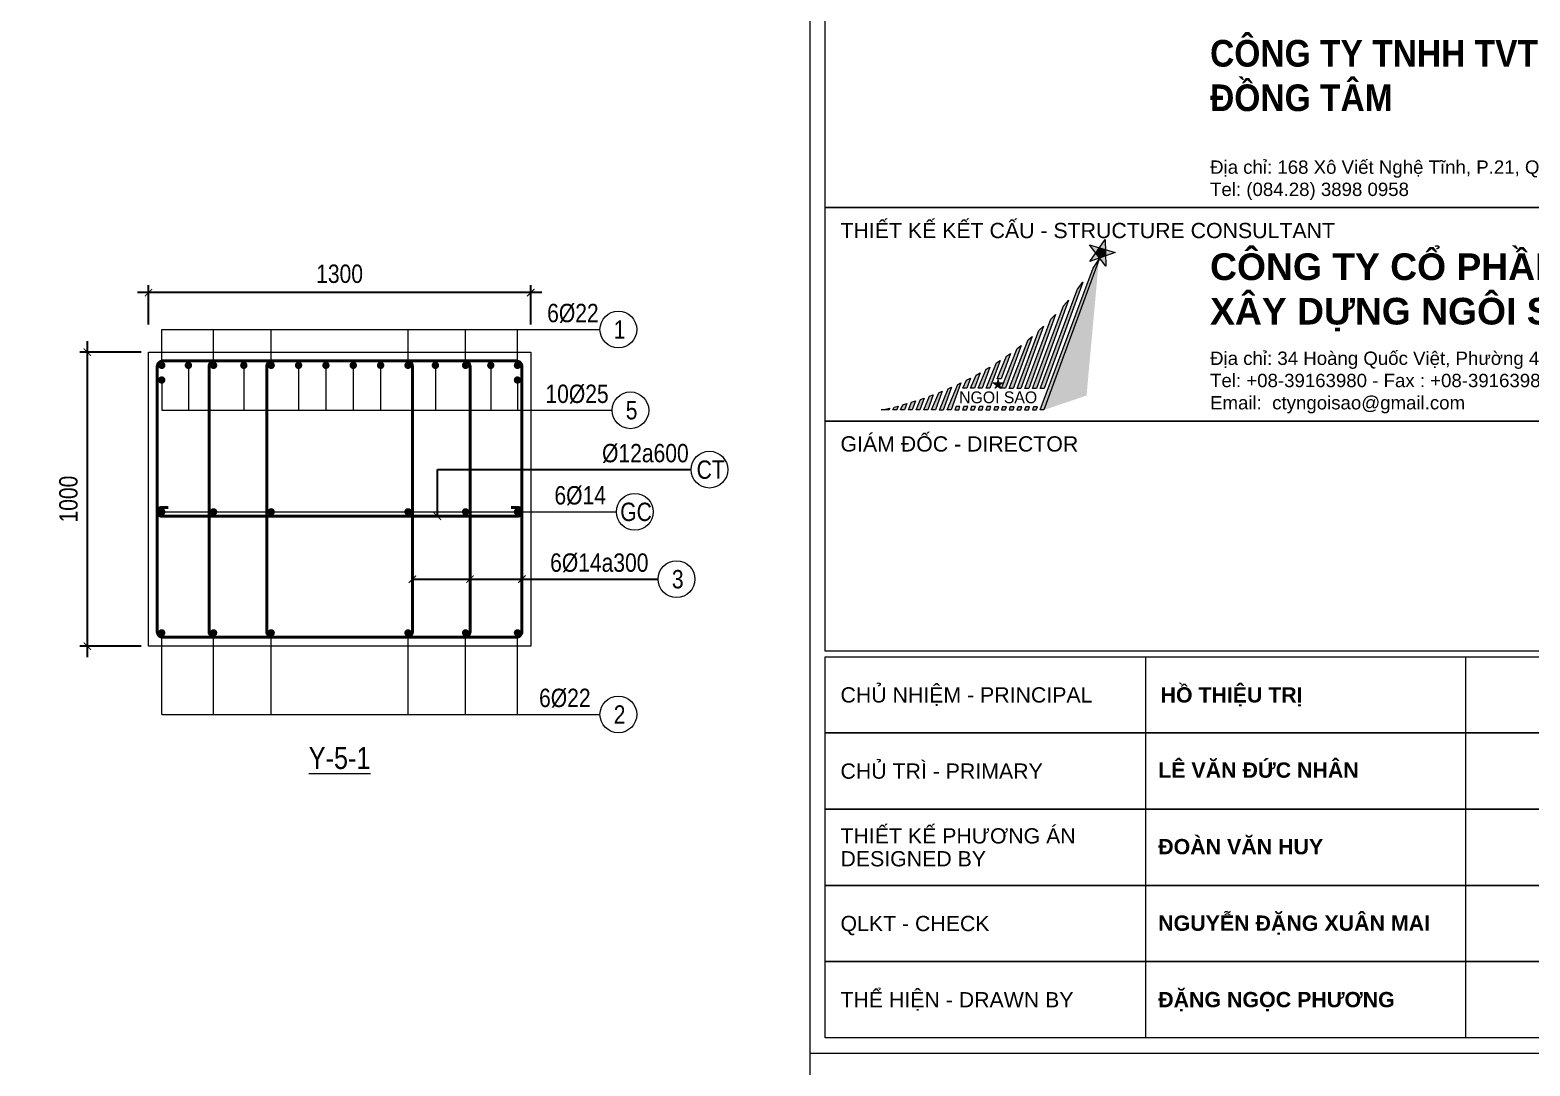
# Model space of a CAD drawing. Header units: millimetres. Extents: x 3014920 to 3563667, y -1638653 to -1356471.
# Drawn here: x 3077362 to 3082463, y -1616478 to -1612954 of the extents above; entities that cross this region are included whole.
import ezdxf
from ezdxf.enums import TextEntityAlignment as Align
from ezdxf.xclip import XClip

# ---------------------------------------------------------------- set-up
doc = ezdxf.new("R2010")
doc.units = ezdxf.units.MM
doc.header["$MEASUREMENT"] = 0
doc.header["$XCLIPFRAME"] = 0
doc.header["$PDMODE"] = 2
doc.linetypes.add('HIDDEN', pattern=[0.375, 0.25, -0.125])
doc.layers.get('0').update_dxf_attribs({"lineweight": 9})
doc.layers.get('Defpoints').update_dxf_attribs({"color": 10, "lineweight": 0})
for name, color, linetype, lineweight in [('CDAI', 21, 'Continuous', 40), ('CTHEP', 50, 'Continuous', 50), ('DBAO', 90, 'Continuous', 13), ('DGIONG', 130, 'Continuous', 13), ('DMo', 9, 'HIDDEN', 9), ('KTH', 154, 'Continuous', 9), ('Net khuat', 8, 'HIDDEN', 13), ('TEXT', 7, 'Continuous', 15)]:
    doc.layers.add(name, color=color, linetype=linetype, lineweight=lineweight)
doc.layers.add('CHG_XX_Khung ten$0$A1 BORDER$0$DGIONG', color=7, linetype='Continuous', lineweight=13, true_color=0x29ffff)
doc.layers.add('CHG_XX_Khung ten$0$A1 BORDER$0$STICK', color=7, linetype='Continuous', lineweight=9, true_color=0xe60000)
doc.styles.add('CHG_XX_Khung ten$0$A1 BORDER$0$ARIAL', font='arial.ttf')
doc.styles.add('CHG_XX_Khung ten$0$A1 BORDER$0$Arial - Bold', font='arialbd.ttf', dxfattribs={"height": 2.5})
doc.styles.add('CHG_XX_Khung ten$0$A1 BORDER$0$Star-AvoBold', font='VAVOB_0.TTF')
doc.styles.add('CHG_XX_Khung ten$0$Arial - Bold', font='arialbd.ttf')
doc.styles.add('CHG_XX_Khung ten$0$title block pccc$0$ARIAL', font='arial.ttf')
doc.styles.add('CHG_XX_Khung ten$0$title block pccc$0$Arial - Bold', font='arialbd.ttf', dxfattribs={"height": 2.5})
doc.styles.add('Star-HelCon', font='VHELVCN_0.TTF')
doc.styles.add('TTP-HelCon', font='VHELVCN_0.TTF')
doc.dimstyles.new('TTP-25', dxfattribs={"dimscale": 25, "dimtxt": 2.5, "dimasz": 1, "dimexe": 1, "dimexo": 1, "dimgap": 0.09, "dimtad": 0, "dimdec": 4, "dimrnd": 1, "dimzin": 9, "dimdsep": 46, "dimtxsty": 'TTP-HelCon', "dimblk": 'ARCHTICK', "dimcen": 0.09, "dimdle": 1.5, "dimclrd": 256, "dimclre": 256, "dimclrt": 7, "dimadec": 0, "dimazin": 0, "dimtfac": 1, "dimtdec": 4, "dimtmove": 0, "dimatfit": 3, "dimldrblk": 'ARCHTICK', "dimfxl": 1, "dimtvp": 1, "dimtolj": 1, "dimtzin": 0, "dimarcsym": 0})

# ---------------------------------------------------------------- blocks, each defined once
blk = doc.blocks.new('_ArchTick')
at = {"color": 0, "linetype": 'ByBlock', "const_width": 0.15}
blk.add_lwpolyline([(-0.5, -0.5), (0.5, 0.5)], dxfattribs=at)
blk = doc.blocks.new('*D404')
at = {"layer": 'Defpoints', "color": 0, "transparency": 16777216}
for p in [(43975, 574), (43975, 300), (46175, 300)]:
    blk.add_point(p, dxfattribs=at)
at = {"layer": 'KTH', "lineweight": -2, "transparency": 16777216}
for p, q in [((46212.5, 574), (43937.5, 574)), ((43975, 325), (43975, 599)), ((46175, 325), (46175, 599))]:
    blk.add_line(p, q, dxfattribs=at)
at = {"layer": 'KTH', "lineweight": -2, "transparency": 16777216, "xscale": 25, "yscale": 25, "zscale": 25, "rotation": 180}
blk.add_blockref('_ArchTick', (43975, 574), dxfattribs=at)
at = {"layer": 'KTH', "lineweight": -2, "transparency": 16777216, "xscale": 25, "yscale": 25, "zscale": 25}
blk.add_blockref('_ArchTick', (46175, 574), dxfattribs=at)
at = {"layer": 'KTH', "color": 7, "transparency": 16777216, "insert": (45075, 637.8), "char_height": 62.5, "attachment_point": 5, "style": 'TTP-HelCon'}
blk.add_mtext('\\A1;2200', dxfattribs=at)
blk = doc.blocks.new('*D416')
at = {"layer": 'Defpoints', "color": 0, "transparency": 16777216}
for p in [(44825, -550), (47425, -550), (47425, -747.1)]:
    blk.add_point(p, dxfattribs=at)
at = {"layer": 'KTH', "lineweight": -2, "transparency": 16777216}
for p, q in [((44825, -575), (44825, -772.1)), ((47425, -575), (47425, -772.1)), ((44787.5, -747.1), (47462.5, -747.1))]:
    blk.add_line(p, q, dxfattribs=at)
at = {"layer": 'KTH', "lineweight": -2, "transparency": 16777216, "xscale": 25, "yscale": 25, "zscale": 25, "rotation": 180}
blk.add_blockref('_ArchTick', (44825, -747.1), dxfattribs=at)
at = {"layer": 'KTH', "lineweight": -2, "transparency": 16777216, "xscale": 25, "yscale": 25, "zscale": 25}
blk.add_blockref('_ArchTick', (47425, -747.1), dxfattribs=at)
at = {"layer": 'KTH', "color": 7, "transparency": 16777216, "insert": (46125, -677.2), "char_height": 62.5, "attachment_point": 5, "style": 'TTP-HelCon'}
blk.add_mtext('\\A1;6Þ14a250-3', dxfattribs=at)
blk = doc.blocks.new('*D423')
at = {"layer": 'Defpoints', "color": 0, "transparency": 16777216}
for p in [(44775, -1600), (47425, -1625), (44775, -1901)]:
    blk.add_point(p, dxfattribs=at)
at = {"layer": 'KTH', "lineweight": -2, "transparency": 16777216}
for p, q in [((44775, -1625), (44775, -1926)), ((47425, -1650), (47425, -1926)), ((47462.5, -1901), (44737.5, -1901))]:
    blk.add_line(p, q, dxfattribs=at)
at = {"layer": 'KTH', "lineweight": -2, "transparency": 16777216, "xscale": 25, "yscale": 25, "zscale": 25, "rotation": 180}
blk.add_blockref('_ArchTick', (44775, -1901), dxfattribs=at)
at = {"layer": 'KTH', "lineweight": -2, "transparency": 16777216, "xscale": 25, "yscale": 25, "zscale": 25}
blk.add_blockref('_ArchTick', (47425, -1901), dxfattribs=at)
at = {"layer": 'KTH', "color": 7, "transparency": 16777216, "insert": (46100, -1837.2), "char_height": 62.5, "attachment_point": 5, "style": 'TTP-HelCon'}
blk.add_mtext('\\A1;2650', dxfattribs=at)
blk = doc.blocks.new('*D424')
at = {"layer": 'Defpoints', "color": 0, "transparency": 16777216}
for p in [(44775, -1600), (55925, -1600), (44775, -2101)]:
    blk.add_point(p, dxfattribs=at)
at = {"layer": 'KTH', "lineweight": -2, "transparency": 16777216}
for p, q in [((44775, -1625), (44775, -2126)), ((55925, -1625), (55925, -2126)), ((55962.5, -2101), (44737.5, -2101))]:
    blk.add_line(p, q, dxfattribs=at)
at = {"layer": 'KTH', "lineweight": -2, "transparency": 16777216, "xscale": 25, "yscale": 25, "zscale": 25, "rotation": 180}
blk.add_blockref('_ArchTick', (44775, -2101), dxfattribs=at)
at = {"layer": 'KTH', "lineweight": -2, "transparency": 16777216, "xscale": 25, "yscale": 25, "zscale": 25}
blk.add_blockref('_ArchTick', (55925, -2101), dxfattribs=at)
at = {"layer": 'KTH', "color": 7, "transparency": 16777216, "insert": (50350, -2037.2), "char_height": 62.5, "attachment_point": 5, "style": 'TTP-HelCon'}
blk.add_mtext('\\A1;11150', dxfattribs=at)
blk = doc.blocks.new('*D47')
at = {"layer": 'Defpoints', "color": 0, "ltscale": 500, "transparency": 16777216}
for p in [(3077764.5, -1614049.4), (3077556.3, -1615049.4), (3077764.5, -1615049.4)]:
    blk.add_point(p, dxfattribs=at)
at = {"layer": 'KTH', "lineweight": -2, "ltscale": 500, "transparency": 16777216}
for p, q in [((3077556.3, -1614011.9), (3077556.3, -1615086.9)), ((3077739.5, -1614049.4), (3077531.3, -1614049.4)), ((3077739.5, -1615049.4), (3077531.3, -1615049.4))]:
    blk.add_line(p, q, dxfattribs=at)
at = {"layer": 'KTH', "lineweight": -2, "ltscale": 500, "transparency": 16777216, "xscale": 25, "yscale": 25, "zscale": 25}
for p, rotation in [((3077556.3, -1614049.4), 90), ((3077556.3, -1615049.4), 270)]:
    blk.add_blockref('_ArchTick', p, dxfattribs=dict(at, rotation=rotation))
at = {"layer": 'KTH', "color": 7, "ltscale": 500, "transparency": 16777216, "insert": (3077492.5, -1614549.4), "char_height": 62.5, "attachment_point": 5, "rotation": 90, "style": 'TTP-HelCon'}
blk.add_mtext('\\A1;1000', dxfattribs=at)
blk = doc.blocks.new('*D48')
at = {"layer": 'Defpoints', "color": 0, "ltscale": 500, "transparency": 16777216}
for p in [(3077764.5, -1613847.2), (3077764.5, -1613980.4), (3079064.5, -1613980.4)]:
    blk.add_point(p, dxfattribs=at)
at = {"layer": 'KTH', "lineweight": -2, "ltscale": 500, "transparency": 16777216}
for p, q in [((3079102, -1613847.2), (3077727, -1613847.2)), ((3077764.5, -1613955.4), (3077764.5, -1613822.2)), ((3079064.5, -1613955.4), (3079064.5, -1613822.2))]:
    blk.add_line(p, q, dxfattribs=at)
at = {"layer": 'KTH', "lineweight": -2, "ltscale": 500, "transparency": 16777216, "xscale": 25, "yscale": 25, "zscale": 25, "rotation": 180}
blk.add_blockref('_ArchTick', (3077764.5, -1613847.2), dxfattribs=at)
at = {"layer": 'KTH', "lineweight": -2, "ltscale": 500, "transparency": 16777216, "xscale": 25, "yscale": 25, "zscale": 25}
blk.add_blockref('_ArchTick', (3079064.5, -1613847.2), dxfattribs=at)
at = {"layer": 'KTH', "color": 7, "ltscale": 500, "transparency": 16777216, "insert": (3078414.5, -1613783.3), "char_height": 62.5, "attachment_point": 5, "style": 'TTP-HelCon'}
blk.add_mtext('\\A1;1300', dxfattribs=at)
blk = doc.blocks.new('*D2605')
at = {"layer": 'Defpoints', "color": 0, "transparency": 16777216}
for p in [(19925, 574), (19925, 300), (25975, 300)]:
    blk.add_point(p, dxfattribs=at)
at = {"layer": 'KTH', "lineweight": -2, "transparency": 16777216}
for p, q in [((26012.5, 574), (19887.5, 574)), ((19925, 325), (19925, 599)), ((25975, 325), (25975, 599))]:
    blk.add_line(p, q, dxfattribs=at)
at = {"layer": 'KTH', "lineweight": -2, "transparency": 16777216, "xscale": 25, "yscale": 25, "zscale": 25, "rotation": 180}
blk.add_blockref('_ArchTick', (19925, 574), dxfattribs=at)
at = {"layer": 'KTH', "lineweight": -2, "transparency": 16777216, "xscale": 25, "yscale": 25, "zscale": 25}
blk.add_blockref('_ArchTick', (25975, 574), dxfattribs=at)
at = {"layer": 'KTH', "color": 7, "transparency": 16777216, "insert": (22950, 637.8), "char_height": 62.5, "attachment_point": 5, "style": 'TTP-HelCon'}
blk.add_mtext('\\A1;6050', dxfattribs=at)
blk = doc.blocks.new('2Y-7')
at = {"layer": 'CTHEP'}
for p, q in [((43821.41112, -489.99789), (53.4545, -489.99789)), ((43821.41112, -949.99789), (53.4545, -949.99789)), ((43821.41112, -1409.99789), (53.4545, -1409.99789))]:
    blk.add_line(p, q, dxfattribs=at)
for points in [[(30, -529.99859), (30, -30), (43870.00002, -30)], [(30, -1870), (35469.73058, -1870)]]:
    blk.add_lwpolyline(points, dxfattribs=at)
blk = doc.blocks.new('CHG_XX_Khung ten')
at = {"layer": 'CHG_XX_Khung ten$0$A1 BORDER$0$DGIONG'}
h = blk.add_hatch(color=256, dxfattribs=at)
h.paths.add_polyline_path([(724.94, 283.19), (724.15, 281.97), (717.19, 263.38), (717.7, 263.38)])
h.paths.add_polyline_path([(722.81, 280.17), (722.1, 279.22), (717.21, 266.21), (717.72, 266.21)], flags=17)
h.paths.add_polyline_path([(720.93, 277.8), (720.27, 277.04), (716.19, 266.22), (716.7, 266.22)])
h.paths.add_polyline_path([(719.23, 275.93), (718.6, 275.29), (715.18, 266.22), (715.69, 266.22)])
h.paths.add_polyline_path([(717.65, 274.38), (717.03, 273.81), (714.16, 266.22), (714.67, 266.22)])
h.paths.add_polyline_path([(716.14, 273.03), (715.61, 272.59), (713.15, 266.22), (713.66, 266.22)])
h.paths.add_polyline_path([(714.69, 271.86), (714.17, 271.45), (712.13, 266.23), (712.64, 266.23)])
h.paths.add_polyline_path([(713.29, 270.81), (712.76, 270.43), (711.57, 267.46), (712.07, 267.47)])
h.paths.add_polyline_path([(710.1, 266.23), (710.61, 266.24), (711.93, 269.87), (711.48, 269.56)])
h.paths.add_polyline_path([(710.61, 269.02), (710.13, 268.73), (709.08, 266.24), (709.59, 266.24)])
h.paths.add_polyline_path([(709.31, 268.26), (708.82, 267.97), (708.07, 266.24), (708.58, 266.24)])
h.paths.add_polyline_path([(708.04, 267.56), (707.54, 267.3), (707.05, 266.25), (707.56, 266.25)])
h.paths.add_polyline_path([(716.84, 263.8), (716.33, 263.8), (716.18, 263.38), (716.69, 263.38)])
h.paths.add_polyline_path([(715.67, 263.39), (715.82, 263.8), (715.32, 263.8), (715.16, 263.39)])
h.paths.add_polyline_path([(714.15, 263.39), (714.65, 263.39), (714.8, 263.8), (714.3, 263.8)])
h.paths.add_polyline_path([(713.13, 263.39), (713.64, 263.4), (713.79, 263.81), (713.28, 263.81)])
h.paths.add_polyline_path([(712.77, 263.81), (712.27, 263.81), (712.11, 263.39), (712.62, 263.4)])
h.paths.add_polyline_path([(711.25, 263.81), (711.1, 263.4), (711.61, 263.4), (711.76, 263.81)])
h.paths.add_polyline_path([(710.59, 263.4), (710.74, 263.82), (710.24, 263.82), (710.08, 263.4)])
h.paths.add_polyline_path([(709.73, 263.82), (709.22, 263.82), (709.07, 263.41), (709.57, 263.41)])
h.paths.add_polyline_path([(708.71, 263.82), (708.21, 263.82), (708.05, 263.41), (708.56, 263.41)])
h.paths.add_polyline_path([(707.54, 263.41), (707.69, 263.83), (707.19, 263.83), (707.03, 263.41)])
h.paths.add_polyline_path([(706.68, 263.83), (706.17, 263.83), (706.02, 263.42), (706.53, 263.42)])
h.paths.add_polyline_path([(705, 263.42), (705.51, 263.42), (706.79, 266.93), (706.4, 266.74)])
h.paths.add_polyline_path([(703.97, 263.37), (704.48, 263.37), (705.57, 266.36), (705.14, 266.17)])
h.paths.add_polyline_path([(704.36, 265.84), (703.91, 265.65), (702.96, 263.38), (703.46, 263.38)])
h.paths.add_polyline_path([(703.17, 265.37), (702.69, 265.19), (701.94, 263.38), (702.45, 263.38)])
h.paths.add_polyline_path([(702, 264.94), (701.5, 264.77), (700.92, 263.38), (701.43, 263.38)])
h.paths.add_polyline_path([(700.84, 264.56), (700.33, 264.4), (699.91, 263.39), (700.42, 263.39)])
h.paths.add_polyline_path([(699.7, 264.21), (699.18, 264.06), (698.89, 263.39), (699.4, 263.39)])
h.paths.add_polyline_path([(698.57, 263.9), (698.04, 263.77), (697.87, 263.38), (698.38, 263.39)])
h.paths.add_polyline_path([(697.37, 263.39), (697.45, 263.63), (696.91, 263.51), (696.35, 263.38)])
blk.add_hatch(color=256, dxfattribs=at).paths.add_polyline_path([(724.92, 283.21), (717.68, 263.38), (723.28, 265.27)])
at = {"layer": 'CHG_XX_Khung ten$0$A1 BORDER$0$STICK'}
for points in [[(723.71, 282.88), (725.74, 285.75), (725.8, 282.26), (723.67, 285.06), (727.02, 284.03)], [(725.76, 284.41), (724.96, 284.66), (724.49, 283.98), (724.99, 283.32), (725.77, 283.6)], [(711.25, 266.22), (711.64, 267.39), (712.01, 266.22), (711.02, 266.95), (712.24, 266.93)], [(711.87, 266.67), (711.78, 266.94), (711.49, 266.94), (711.4, 266.67), (711.63, 266.5)]]:
    blk.add_hatch(color=256, dxfattribs=at).paths.add_polyline_path(points)
for p, q in [((687, 577), (687, 17)), ((687, 179), (824, 179))]:
    blk.add_line(p, q)
at = {"color": 9, "linetype": 'Continuous'}
for p, q in [((731, 231), (731, 181)), ((773, 231), (773, 181))]:
    blk.add_line(p, q, dxfattribs=at)
at = {"linetype": 'Continuous'}
for points in [[(689, 317.93), (822, 317.93), (822, 289.93), (689, 289.93)], [(689, 289.93), (822, 289.93), (822, 261.93), (689, 261.93)]]:
    blk.add_lwpolyline(points, close=True, dxfattribs=at)
at = {"color": 9, "linetype": 'Continuous'}
for points in [[(689, 261.93), (822, 261.93), (822, 231.73), (689, 231.73)], [(822, 221), (689, 221), (689, 231), (822, 231)], [(822, 211), (689, 211), (689, 221), (822, 221)], [(822, 201), (689, 201), (689, 211), (822, 211)], [(822, 191), (689, 191), (689, 201), (822, 201)], [(822, 181), (689, 181), (689, 191), (822, 191)]]:
    blk.add_lwpolyline(points, close=True, dxfattribs=at)
blk.add_lwpolyline([(822, 211), (689, 211), (822, 211)], dxfattribs=at)
at = {"layer": 'CHG_XX_Khung ten$0$A1 BORDER$0$DGIONG'}
for points in [[(724.94, 283.19), (717.7, 263.38), (717.19, 263.38), (724.15, 281.97), (724.94, 283.19)], [(722.81, 280.17), (717.72, 266.21), (717.21, 266.21), (722.1, 279.22), (722.81, 280.17)], [(720.93, 277.8), (716.7, 266.22), (716.19, 266.22), (720.27, 277.04), (720.93, 277.8)], [(719.23, 275.93), (715.69, 266.22), (715.18, 266.22), (718.6, 275.29), (719.23, 275.93)], [(717.65, 274.38), (714.67, 266.22), (714.16, 266.22), (717.03, 273.81), (717.65, 274.38)], [(714.69, 271.86), (712.64, 266.23), (712.13, 266.23), (714.17, 271.45), (714.69, 271.86)], [(716.14, 273.03), (713.66, 266.22), (713.15, 266.22), (715.61, 272.59), (716.14, 273.03)], [(711.93, 269.87), (710.61, 266.24), (710.1, 266.23), (711.48, 269.56), (711.93, 269.87)], [(713.29, 270.81), (712.07, 267.47), (711.57, 267.46), (712.76, 270.43), (713.29, 270.81)], [(709.31, 268.26), (708.58, 266.24), (708.07, 266.24), (708.82, 267.97), (709.31, 268.26)], [(710.61, 269.02), (709.59, 266.24), (709.08, 266.24), (710.13, 268.73), (710.61, 269.02)], [(704.36, 265.84), (703.46, 263.38), (702.96, 263.38), (703.91, 265.65), (704.36, 265.84)], [(705.57, 266.36), (704.48, 263.37), (703.97, 263.37), (705.14, 266.17), (705.57, 266.36)], [(706.79, 266.93), (705.51, 263.42), (705, 263.42), (706.4, 266.74), (706.79, 266.93)], [(708.04, 267.56), (707.56, 266.25), (707.05, 266.25), (707.54, 267.3), (708.04, 267.56)], [(698.57, 263.9), (698.38, 263.39), (697.87, 263.38), (698.04, 263.77), (698.57, 263.9)], [(699.7, 264.21), (699.4, 263.39), (698.89, 263.39), (699.18, 264.06), (699.7, 264.21)], [(700.84, 264.56), (700.42, 263.39), (699.91, 263.39), (700.33, 264.4), (700.84, 264.56)], [(702, 264.94), (701.43, 263.38), (700.92, 263.38), (701.5, 264.77), (702, 264.94)], [(703.17, 265.37), (702.45, 263.38), (701.94, 263.38), (702.69, 265.19), (703.17, 265.37)], [(697.45, 263.63), (697.37, 263.39), (696.35, 263.38), (696.91, 263.51), (697.45, 263.63)]]:
    blk.add_lwpolyline(points, dxfattribs=at)
for points in [[(706.53, 263.42), (706.68, 263.83), (706.17, 263.83), (706.02, 263.42)], [(707.54, 263.41), (707.69, 263.83), (707.19, 263.83), (707.03, 263.41)], [(708.56, 263.41), (708.71, 263.82), (708.21, 263.82), (708.05, 263.41)], [(709.57, 263.41), (709.73, 263.82), (709.22, 263.82), (709.07, 263.41)], [(710.59, 263.4), (710.74, 263.82), (710.24, 263.82), (710.08, 263.4)], [(711.61, 263.4), (711.76, 263.81), (711.25, 263.81), (711.1, 263.4)], [(712.62, 263.4), (712.77, 263.81), (712.27, 263.81), (712.11, 263.39)], [(713.64, 263.4), (713.79, 263.81), (713.28, 263.81), (713.13, 263.39)], [(714.65, 263.39), (714.8, 263.8), (714.3, 263.8), (714.15, 263.39)], [(715.67, 263.39), (715.82, 263.8), (715.32, 263.8), (715.16, 263.39)], [(716.69, 263.38), (716.84, 263.8), (716.33, 263.8), (716.18, 263.38)]]:
    blk.add_lwpolyline(points, close=True, dxfattribs=at)
at = {"layer": 'CHG_XX_Khung ten$0$A1 BORDER$0$STICK'}
for p, q in [((723.71, 282.88), (725.74, 285.75)), ((725.74, 285.75), (725.8, 282.26)), ((723.67, 285.06), (727.02, 284.03)), ((725.8, 282.26), (723.67, 285.06)), ((727.02, 284.03), (723.71, 282.88)), ((711.02, 266.95), (712.24, 266.93)), ((712.01, 266.22), (711.02, 266.95)), ((712.24, 266.93), (711.25, 266.22)), ((711.64, 267.39), (712.01, 266.22))]:
    blk.add_line(p, q, dxfattribs=at)
for s, height, style, p in [('THIẾT KẾ KẾT CẤU - STRUCTURE CONSULTANT', 2, 'CHG_XX_Khung ten$0$A1 BORDER$0$ARIAL', (691, 286.93)), ('GIÁM ĐỐC - DIRECTOR', 2, 'CHG_XX_Khung ten$0$title block pccc$0$ARIAL', (691, 258.93)), ('CHỦ NHIỆM - PRINCIPAL', 2, 'CHG_XX_Khung ten$0$title block pccc$0$ARIAL', (691, 226)), ('HỒ THIỆU TRỊ', 2, 'CHG_XX_Khung ten$0$title block pccc$0$Arial - Bold', (733, 226)), ('CHỦ TRÌ - PRIMARY', 2, 'CHG_XX_Khung ten$0$title block pccc$0$ARIAL', (691, 216)), ('LÊ VĂN ĐỨC NHÂN', 2.0073, 'CHG_XX_Khung ten$0$Arial - Bold', (732.68, 216.13)), ('THIẾT KẾ PHƯƠNG ÁN', 2, 'CHG_XX_Khung ten$0$title block pccc$0$ARIAL', (691, 207.5)), ('ĐOÀN VĂN HUY', 2.0073, 'CHG_XX_Khung ten$0$Arial - Bold', (732.68, 206.09)), ('DESIGNED BY', 2, 'CHG_XX_Khung ten$0$title block pccc$0$ARIAL', (691, 204.5)), ('QLKT - CHECK', 2, 'CHG_XX_Khung ten$0$title block pccc$0$ARIAL', (691, 196)), ('NGUYỄN ĐẶNG XUÂN MAI', 2.0073, 'CHG_XX_Khung ten$0$Arial - Bold', (732.68, 196.05)), ('THỂ HIỆN - DRAWN BY', 2, 'CHG_XX_Khung ten$0$title block pccc$0$ARIAL', (691, 186)), ('ĐẶNG NGỌC PHƯƠNG', 2.0073, 'CHG_XX_Khung ten$0$Arial - Bold', (732.68, 186.02))]:
    blk.add_text(s, height=height, dxfattribs=dict(style=style)).set_placement(p, align=Align.MIDDLE_LEFT)
at = {"ltscale": 10}
for s, insert, char_height, width, attachment_point, style in [('{\\W0.9;CÔNG TY TNHH TVTK CƠ ĐIỆN \\PĐỒNG TÂM}', (739.49, 311.93), 3.5, 76.248, 1, 'CHG_XX_Khung ten$0$A1 BORDER$0$Arial - Bold'), ('\\pt8.75;Địa chỉ: 168 Xô Viết Nghệ Tĩnh, P.21, Q. Bình Thạnh, Tp. HCM \\P\\ptz;Tel: (084.28) 3898 0958', (739.49, 290.93), 1.75, 83.001, 7, 'CHG_XX_Khung ten$0$A1 BORDER$0$ARIAL'), ('CÔNG TY CỔ PHẦN TƯ VẤN \\PXÂY DỰNG NGÔI SAO', (739.49, 283.93), 3.5, 76.248, 1, 'CHG_XX_Khung ten$0$A1 BORDER$0$Arial - Bold'), ('Địa chỉ: 34 Hoàng Quốc Việt, Phường 4, Q. Tân Bình,  Tp. HCM\\PTel: +08-39163980 - Fax : +08-39163980 \\PEmail:  ctyngoisao@gmail.com', (739.49, 262.93), 1.75, 83.001, 7, 'CHG_XX_Khung ten$0$A1 BORDER$0$ARIAL')]:
    blk.add_mtext(s, dxfattribs=dict(at, insert=insert, char_height=char_height, width=width, attachment_point=attachment_point, style=style))
at = {"layer": 'CHG_XX_Khung ten$0$A1 BORDER$0$STICK', "style": 'CHG_XX_Khung ten$0$A1 BORDER$0$Star-AvoBold', "width": 1}
blk.add_text('NGOI SAO', height=1.547, dxfattribs=at).set_placement((706.57, 264.27))
blk = doc.blocks.new('2Y-5')
at = {"layer": 'CTHEP'}
blk.add_line((55785, -500), (100, -500), dxfattribs=at)
for points in [[(25, -230), (25, -30), (55895, -30), (55895, -230)], [(25, -370), (25, -970), (55895, -970), (55895, -370)], [(40425.0049, -930), (47425.0049, -930.00001)]]:
    blk.add_lwpolyline(points, dxfattribs=at)
at = {"layer": 'DBAO', "linetype": 'Continuous'}
blk.add_line((44575.00001, 0), (48622.89866, 0), dxfattribs=at)
at = {"layer": 'DBAO', "linetype": 'Continuous', "flags": 128}
blk.add_lwpolyline([(55925, 0), (55925, -1000), (32050, -1000)], dxfattribs=at)
at = {"layer": 'Net khuat', "ltscale": 250}
blk.add_line((44774.99999, -550), (55624.9961, -550), dxfattribs=at)
at = {"layer": 'KTH'}
for base, p1, p2, picture, middle in [((43975.00489, 574.00461), (46175.0049, 300), (43975.00489, 300), '*D404', (45075.0049, 637.83794)), ((44775, -2101), (55925, -1600), (44775, -1600), '*D424', (50350, -2037.16667))]:
    dim = blk.add_linear_dim(base=base, p1=p1, p2=p2, dimstyle='TTP-25', override={"dimtmove": 1}, dxfattribs=at)
    dim.commit()
    dim.dimension.update_dxf_attribs({"geometry": picture, "text_midpoint": middle})
dim = blk.add_linear_dim(base=(47425.0049, -747.13668), p1=(44824.99999, -550), p2=(47425.0049, -550), text='6Þ14a250-3', dimstyle='TTP-25', override={"dimtmove": 1}, dxfattribs=at)
dim.commit()
dim.dimension.update_dxf_attribs({"geometry": '*D416', "text_midpoint": (46125.00245, -677.22001)})
dim = blk.add_linear_dim(base=(44775, -1901.04426), p1=(47425.0049, -1625.00001), p2=(44775, -1600), angle=180, dimstyle='TTP-25', override={"dimtmove": 1}, dxfattribs=at)
dim.commit()
dim.dimension.update_dxf_attribs({"geometry": '*D423', "text_midpoint": (46100.00245, -1837.21093)})
blk = doc.blocks.new('2Y-6')
at = {"layer": 'CTHEP'}
blk.add_line((35021.41109, -1410), (53.4545, -1410), dxfattribs=at)
blk.add_lwpolyline([(30, -1870), (35069.99999, -1870), (35069.99999, -1170)], dxfattribs=at)
at = {"layer": 'DBAO', "linetype": 'Continuous'}
for p, q in [((19224.99249, 0), (24949.99993, 0)), ((0, -1900), (35099.99998, -1900))]:
    blk.add_line(p, q, dxfattribs=at)
at = {"layer": 'KTH'}
dim = blk.add_linear_dim(base=(19925, 574.00461), p1=(25975, 300), p2=(19925, 300), dimstyle='TTP-25', override={"dimtmove": 1}, dxfattribs=at)
dim.commit()
dim.dimension.update_dxf_attribs({"geometry": '*D2605', "text_midpoint": (22950, 637.83794)})

msp = doc.modelspace()

# ---------------------------------------------------------------- linework, layer by layer
at = {"layer": 'CDAI'}
for points in [[(3077813.28457, -1614079.42756), (3079015.78457, -1614079.42756, -0.4142135624), (3079034.53457, -1614098.17756), (3079034.53457, -1615000.67756, -0.4142135624), (3079015.78457, -1615019.42756), (3077813.28457, -1615019.42756, -0.4142135624), (3077794.53457, -1615000.67756), (3077794.53457, -1614098.17756, -0.4142135624)], [(3077989.71314, -1614079.42756), (3078839.356, -1614079.42756, -0.4142135624), (3078858.106, -1614098.17756), (3078858.106, -1615000.67756, -0.4142135624), (3078839.356, -1615019.42756), (3077989.71314, -1615019.42756, -0.4142135624), (3077970.96314, -1615000.67756), (3077970.96314, -1614098.17756, -0.4142135624)], [(3078185.59227, -1614079.42756), (3078643.47688, -1614079.42756, -0.4142135624), (3078662.22688, -1614098.17756), (3078662.22688, -1615000.67756, -0.4142135624), (3078643.47688, -1615019.42756), (3078185.59227, -1615019.42756, -0.4142135624), (3078166.84227, -1615000.67756), (3078166.84227, -1614098.17756, -0.4142135624)]]:
    msp.add_lwpolyline(points, format="xyb", close=True, dxfattribs=at)
msp.add_lwpolyline([(3077831.45456, -1614577.76089), (3077809.53457, -1614577.76089, 0.4142135624), (3077794.53457, -1614592.76089, 0.4142135624), (3077809.53457, -1614607.76089), (3079019.53457, -1614607.76089, 0.4142135624), (3079034.53457, -1614592.76089, 0.4142135624), (3079019.53457, -1614577.76089), (3078997.61458, -1614577.76089)], format="xyb", dxfattribs=at)
at = {"layer": 'CTHEP', "const_width": 12.5}
for points in [[(3077803.28457, -1614094.42756, 1), (3077815.78457, -1614094.42756, 1)], [(3077893.99886, -1614094.42756, -1), (3077906.49886, -1614094.42756, -1)], [(3077979.71314, -1614094.42756, -1), (3077992.21314, -1614094.42756, -1)], [(3078082.51534, -1614094.42756, -1), (3078095.01534, -1614094.42756, -1)], [(3078175.59227, -1614094.42756, -1), (3078188.09227, -1614094.42756, -1)], [(3078268.66919, -1614094.42756, -1), (3078281.16919, -1614094.42756, -1)], [(3078374.24611, -1614094.42756, 1), (3078361.74611, -1614094.42756, 1)], [(3078454.82303, -1614094.42756, -1), (3078467.32303, -1614094.42756, -1)], [(3078547.89996, -1614094.42756, -1), (3078560.39996, -1614094.42756, -1)], [(3078640.97688, -1614094.42756, -1), (3078653.47688, -1614094.42756, -1)], [(3078746.5538, -1614094.42756, 1), (3078734.0538, -1614094.42756, 1)], [(3078849.356, -1614094.42756, 1), (3078836.856, -1614094.42756, 1)], [(3078935.07029, -1614094.42756, 1), (3078922.57029, -1614094.42756, 1)], [(3079013.28457, -1614094.42756, 1), (3079025.78457, -1614094.42756, 1)], [(3077803.28457, -1614144.42756, 1), (3077815.78457, -1614144.42756, 1)], [(3079013.28457, -1614144.42756, 1), (3079025.78457, -1614144.42756, 1)], [(3077803.28457, -1614592.76089, 1), (3077815.78457, -1614592.76089, 1)], [(3077979.71314, -1614592.76089, -1), (3077992.21314, -1614592.76089, -1)], [(3078175.59227, -1614592.76089, -1), (3078188.09227, -1614592.76089, -1)], [(3078640.97688, -1614592.76089, -1), (3078653.47688, -1614592.76089, -1)], [(3078849.356, -1614592.76089, 1), (3078836.856, -1614592.76089, 1)], [(3079013.28457, -1614592.76089, 1), (3079025.78457, -1614592.76089, 1)], [(3077803.28457, -1615004.42756, 1), (3077815.78457, -1615004.42756, 1)], [(3077979.71314, -1615004.42756, 1), (3077992.21314, -1615004.42756, 1)], [(3078175.59227, -1615004.42756, 1), (3078188.09227, -1615004.42756, 1)], [(3078640.97688, -1615004.42756, 1), (3078653.47688, -1615004.42756, 1)], [(3078849.356, -1615004.42756, -1), (3078836.856, -1615004.42756, -1)], [(3079013.28457, -1615004.42756, 1), (3079025.78457, -1615004.42756, 1)]]:
    msp.add_lwpolyline(points, format="xyb", close=True, dxfattribs=at)
at = {"layer": 'DBAO', "flags": 128}
for points in [[(3077764.53457, -1614049.42756), (3079064.53457, -1614049.42756)], [(3079064.53457, -1614049.42756), (3079064.53457, -1615049.42756), (3077764.53457, -1615049.42756), (3077764.53457, -1614049.42756)]]:
    msp.add_lwpolyline(points, dxfattribs=at)
at = {"layer": 'DGIONG'}
for p, q in [((3077809.53457, -1614094.42756), (3077809.53457, -1613972.67756)), ((3077809.53457, -1613972.67756), (3079300.13108, -1613972.67756)), ((3077985.96314, -1614094.42756), (3077985.96314, -1613972.67756)), ((3078181.84227, -1614094.42756), (3078181.84227, -1613972.67756)), ((3078647.22688, -1614094.42756), (3078647.22688, -1613972.67756)), ((3078843.106, -1614094.42756), (3078843.106, -1613972.67756)), ((3079019.53457, -1614094.42756), (3079019.53457, -1613972.67756)), ((3077900.24886, -1614094.42756), (3077900.24886, -1614247.45656)), ((3078088.76534, -1614094.42756), (3078088.76534, -1614247.45656)), ((3078274.91919, -1614094.42756), (3078274.91919, -1614247.45656)), ((3078367.99611, -1614094.42756), (3078367.99611, -1614247.45656)), ((3078461.07303, -1614094.42756), (3078461.07303, -1614247.45656)), ((3078554.14996, -1614094.42756), (3078554.14996, -1614247.45656)), ((3078740.3038, -1614094.42756), (3078740.3038, -1614247.45656)), ((3078928.82029, -1614094.42756), (3078928.82029, -1614247.45656)), ((3077809.53457, -1614144.42756), (3077809.53457, -1614247.45656)), ((3079019.53457, -1614144.42756), (3079019.53457, -1614247.45656)), ((3077809.53457, -1614247.45656), (3079341.03661, -1614247.45656)), ((3077809.53457, -1614592.76089), (3079356.09564, -1614592.76089)), ((3077809.53457, -1615281.82938), (3077809.53457, -1615004.42756)), ((3077985.96314, -1615281.82938), (3077985.96314, -1615004.42756)), ((3078181.84227, -1615281.82938), (3078181.84227, -1615004.42756)), ((3078647.22688, -1615281.82938), (3078647.22688, -1615004.42756)), ((3078843.106, -1615281.82938), (3078843.106, -1615004.42756)), ((3079019.53457, -1615281.82938), (3079019.53457, -1615004.42756)), ((3077809.53457, -1615281.82938), (3079300.13108, -1615281.82938))]:
    msp.add_line(p, q, dxfattribs=at)
for centre in [(3079362.63108, -1613972.67756), (3079403.53661, -1614247.45656), (3079672.38468, -1614449.20009), (3079418.59564, -1614592.76089), (3079560.46141, -1614821.69592), (3079362.63108, -1615281.82938)]:
    msp.add_circle(centre, 62.5, dxfattribs=at)

# ---------------------------------------------------------------- block references
at = {"layer": 'DGIONG', "color": 5}
ref = msp.add_blockref('2Y-6', (3074246.90367, -1611900.65373), dxfattribs=at)
XClip(ref).set_block_clipping_path([(10466.3343509422, -3587.9971422132), (27366.7829084061, 990.7508366439)])
ref = msp.add_blockref('2Y-7', (3079376.73028, -1614599.69118), dxfattribs=at)
XClip(ref).set_block_clipping_path([(26942.861779483, -4609.38876336), (45372.9411157561, 704.819474112)])
ref = msp.add_blockref('2Y-6', (3061438.55364, -1616469.87395), dxfattribs=at)
XClip(ref).set_block_clipping_path([(23829.9644715958, -3651.2051833121), (35939.001957038, 838.4910726871)])
at = {"layer": 'DMo'}
ref = msp.add_blockref('2Y-5', (3031790.42285, -1613996.95808), dxfattribs=at)
XClip(ref).set_block_clipping_path([(31192.3179124291, -2848.175719979), (45193.0462417221, 779.5894033799)])

# ---------------------------------------------------------------- texts
at = {"layer": 'TEXT', "style": 'TTP-HelCon'}
for s, p in [('6Þ22', (3079120.49291, -1613947.67756)), ('10Þ25', (3079114.65734, -1614222.45656)), ('Þ12a600', (3079307.29926, -1614424.20009)), ('6Þ14', (3079145.26037, -1614567.76089)), ('6Þ14a300', (3079130.61311, -1614796.69592)), ('6Þ22', (3079092.99291, -1615256.82938))]:
    msp.add_text(s, height=62.5, dxfattribs=at).set_placement(p)
at = {"layer": 'TEXT', "style": 'Star-HelCon'}
for s, p in [('1', (3079366.79775, -1613972.67756)), ('5', (3079407.70327, -1614247.45656)), ('CT', (3079676.55135, -1614449.20009)), ('GC', (3079422.7623, -1614592.76089)), ('3', (3079564.62807, -1614821.69592)), ('2', (3079366.79775, -1615281.82938))]:
    msp.add_text(s, height=62.5, dxfattribs=at).set_placement(p, align=Align.MIDDLE)
at = {"layer": 'TEXT', "style": 'TTP-HelCon'}
msp.add_text('%%UY-5-1', height=75, dxfattribs=at).set_placement((3078414.53457, -1615467.41554), align=Align.CENTER)

# ---------------------------------------------------------------- dimensions: what is measured, and where the dimension line sits
at = {"layer": 'KTH', "ltscale": 500}
dim = msp.add_linear_dim(base=(3077764.53457, -1613847.17756), p1=(3079064.53457, -1613980.41561), p2=(3077764.53457, -1613980.41561), dimstyle='TTP-25', dxfattribs=at)
dim.commit()
dim.dimension.update_dxf_attribs({"geometry": '*D48', "text_midpoint": (3078414.53457, -1613783.34422)})
dim = msp.add_linear_dim(base=(3077556.29693, -1615049.42756), p1=(3077764.53457, -1614049.42756), p2=(3077764.53457, -1615049.42756), angle=90, dimstyle='TTP-25', dxfattribs=at)
dim.commit()
dim.dimension.update_dxf_attribs({"geometry": '*D47', "text_midpoint": (3077492.4636, -1614549.42756)})

# ---------------------------------------------------------------- leaders
at = {"layer": 'DGIONG'}
for points in [[(3078747.21875, -1614607.76089), (3078747.21875, -1614449.20009), (3079609.88468, -1614449.20009)], [(3078662.22688, -1614821.69592), (3079497.96141, -1614821.69592)], [(3078858.106, -1614821.69592), (3079497.96141, -1614821.69592)], [(3079034.53457, -1614821.69592), (3079497.96141, -1614821.69592)]]:
    msp.add_leader(points, dimstyle='TTP-25', dxfattribs=at)

# ---------------------------------------------------------------- next in the draw order: block references
at = {"color": 5, "xscale": 25.92478421704392, "yscale": 25.92478421704392, "zscale": 25.92478421704392}
msp.add_blockref('CHG_XX_Khung ten', (3062204.1144, -1621074.38806), dxfattribs=at)

doc.saveas('drawing.dxf')
